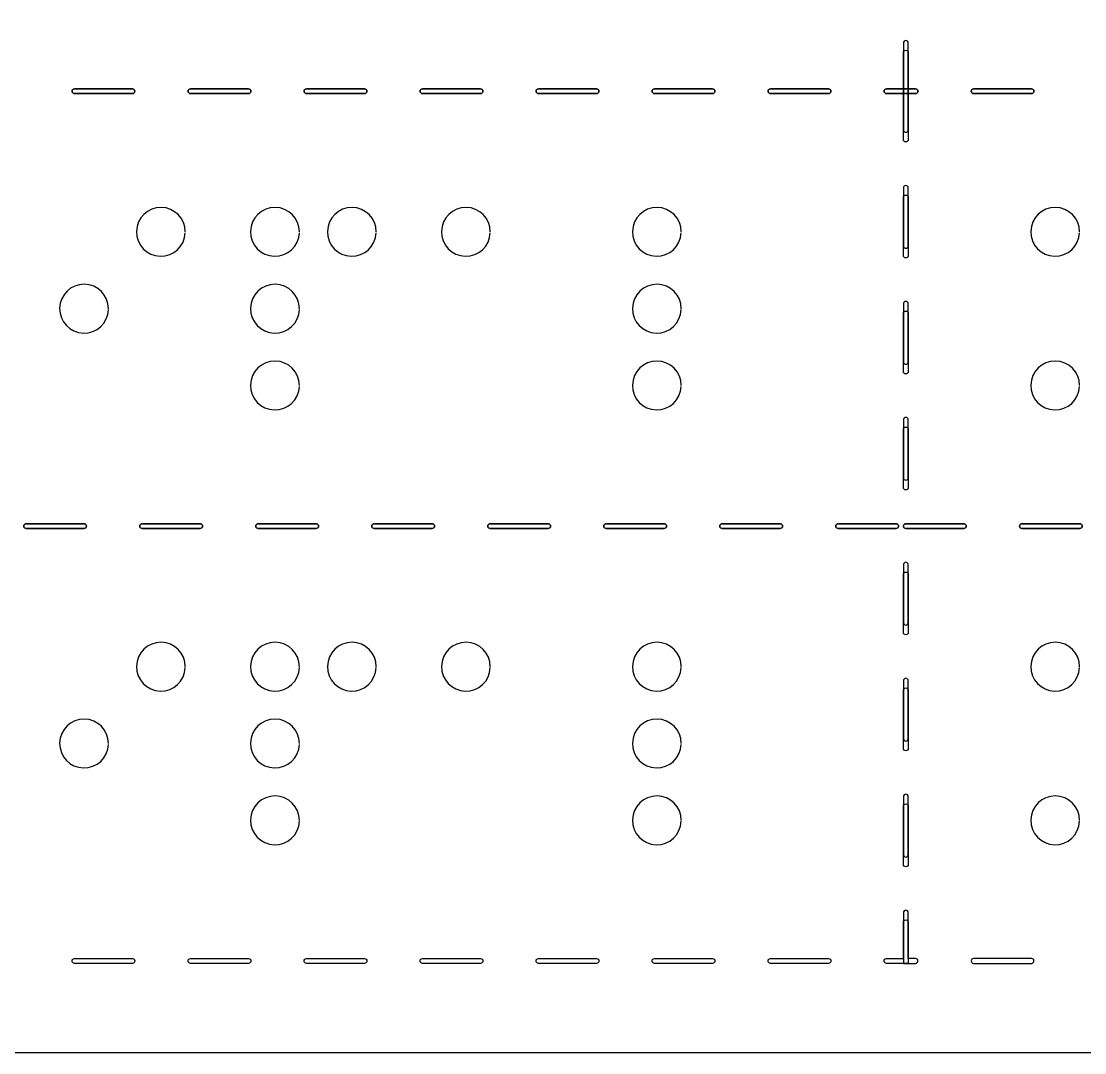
# Model space of a CAD drawing. Extents: x 0 to 168, y 0 to 80.
# Drawn here: x 83.5 to 127.5, y 0.1 to 42.8 of the extents above; entities that cross this region are included whole.
import ezdxf

# ---------------------------------------------------------------- set-up
doc = ezdxf.new("R2010")
doc.units = 0
doc.layers.add('Camada_1', color=7, linetype='CONTINUOUS')

msp = doc.modelspace()

# ---------------------------------------------------------------- linework, layer by layer
at = {"layer": 'Camada_1', "color": 7}
for points in [[(0.1, 79.900002), (167.9, 79.900002), (167.9, 0.1), (0.1, 0.1)], [(120.09961, 42)], [(120.09966, 37.80078)], [(120.09964, 35.99998)], [(120.09964, 32.99998)], [(120.09964, 31.20115)], [(120.09964, 28.20115)], [(120.09964, 26.40037)], [(120.09964, 23.40037)], [(120.09963, 20.40039)], [(120.09963, 17.40039)], [(120.09963, 15.59961)], [(120.09963, 12.59961)], [(120.09963, 10.80078)], [(120.09963, 7.80078)], [(120.09965, 5.99998)]]:
    msp.add_lwpolyline(points, close=True, dxfattribs=at)
for points in [[(120, 41.90039), (120, 39.80078), (120.5, 39.80078)], [(120.5, 40), (120.19922, 40), (120.19922, 41.90039)], [(119.30078, 39.99998), (120, 39.99998), (120, 41.49998)], [(120.1992, 41.49998), (120.1992, 39.80076), (119.30078, 39.80078)], [(85.699219, 39.99998), (88.099609, 39.99998)], [(88.099609, 39.80078), (85.699219, 39.80078)], [(88.099634, 39.99998), (85.699244, 39.99998)], [(85.699244, 39.80078), (88.099634, 39.80078)], [(90.5, 40), (92.900391, 40)], [(92.900391, 39.8008), (90.5, 39.80078)], [(92.900416, 39.99998), (90.500025, 39.99998)], [(90.500025, 39.80078), (92.900416, 39.80078)], [(95.300781, 39.99998), (97.699219, 39.99998)], [(97.699219, 39.80078), (95.300781, 39.80078)], [(97.699244, 39.99998), (95.300806, 39.99998)], [(95.300806, 39.80078), (97.699244, 39.80078)], [(100.099609, 40), (102.5, 40)], [(102.5, 39.8008), (100.099609, 39.80078)], [(102.500025, 39.99998), (100.099634, 39.99998)], [(100.099634, 39.80078), (102.500025, 39.80078)], [(104.90039, 39.99998), (107.30078, 39.99998)], [(107.30078, 39.80078), (104.90039, 39.80078)], [(107.30081, 39.99998), (104.90042, 39.99998)], [(104.90042, 39.80078), (107.30081, 39.80078)], [(109.69922, 39.99998), (112.09961, 39.99998)], [(112.09961, 39.80078), (109.69922, 39.80078)], [(112.09964, 39.99998), (109.69925, 39.99998)], [(109.69925, 39.80078), (112.09964, 39.80078)], [(114.5, 40), (116.90039, 40)], [(116.90039, 39.8008), (114.5, 39.80078)], [(116.90042, 39.99998), (114.50003, 39.99998)], [(114.50003, 39.80078), (116.90042, 39.80078)], [(120.19923, 38.30078), (120.19923, 40), (119.30081, 39.99998)], [(119.30081, 39.80078), (120.00003, 39.80078), (120.00003, 38.30078)], [(120.00004, 37.90036), (120.00004, 39.99997), (120.50004, 39.99997)], [(120.50004, 39.80077), (120.19926, 39.80077), (120.19926, 37.90038)], [(125.30078, 40), (122.90039, 40)], [(122.90039, 39.8008), (125.30078, 39.8008)], [(122.90042, 39.99996), (125.30081, 39.99996)], [(125.30081, 39.80076), (122.90042, 39.80076)], [(120.00004, 35.90038), (120.00004, 33.49999)], [(120.19924, 33.49999), (120.19924, 35.90038)], [(120.00004, 33.10154), (120.00004, 35.49998)], [(120.19924, 35.49998), (120.19924, 33.10154)], [(120.00004, 31.10155), (120.00004, 28.70116)], [(120.19924, 28.70116), (120.19924, 31.10155)], [(120.00004, 28.30075), (120.00004, 30.70114)], [(120.19924, 30.70114), (120.19924, 28.30075)], [(120.00004, 26.30077), (120.00004, 23.90038)], [(120.19924, 23.90038), (120.19924, 26.30077)], [(120.00004, 23.49997), (120.00004, 25.90036)], [(120.19924, 25.90036), (120.19924, 23.49997)], [(83.699231, 21.99998), (86.099621, 21.99998)], [(86.099621, 21.80078), (83.699231, 21.80078)], [(86.099634, 21.99998), (83.699244, 21.99998)], [(83.699244, 21.80078), (86.099634, 21.80078)], [(88.500012, 21.99998), (90.900403, 21.99998)], [(90.900403, 21.80078), (88.500012, 21.80078)], [(90.900416, 21.99998), (88.500025, 21.99998)], [(88.500025, 21.80078), (90.900416, 21.80078)], [(93.300793, 21.99998), (95.699231, 21.99998)], [(95.699231, 21.80078), (93.300793, 21.80078)], [(95.699244, 21.99998), (93.300806, 21.99998)], [(93.300806, 21.80078), (95.699244, 21.80078)], [(98.099621, 21.99998), (100.500012, 21.99998)], [(100.500012, 21.80078), (98.099621, 21.80078)], [(100.500025, 21.99998), (98.099634, 21.99998)], [(98.099634, 21.80078), (100.500025, 21.80078)], [(102.900403, 21.99998), (105.3008, 21.99998)], [(105.3008, 21.80078), (102.900403, 21.80078)], [(105.30081, 21.99998), (102.900416, 21.99998)], [(102.900416, 21.80078), (105.30081, 21.80078)], [(107.69924, 21.99998), (110.09963, 21.99998)], [(110.09963, 21.80078), (107.69924, 21.80078)], [(110.09964, 21.99998), (107.69925, 21.99998)], [(107.69925, 21.80078), (110.09964, 21.80078)], [(112.50002, 21.99998), (114.90041, 21.99998)], [(114.90041, 21.80078), (112.50002, 21.80078)], [(114.90042, 21.99998), (112.50003, 21.99998)], [(112.50003, 21.80078), (114.90042, 21.80078)], [(117.3008, 21.99998), (119.69924, 21.99998)], [(119.69924, 21.80078), (117.3008, 21.80078)], [(119.69925, 21.99998), (117.30081, 21.99998)], [(117.30081, 21.80078), (119.69925, 21.80078)], [(122.50002, 22), (120.09963, 22)], [(120.09963, 21.8008), (122.50002, 21.8008)], [(120.09964, 21.99996), (122.50003, 21.99996)], [(122.50003, 21.80076), (120.09964, 21.80076)], [(127.3008, 22), (124.90041, 22)], [(124.90041, 21.8008), (127.3008, 21.8008)], [(124.90042, 21.99996), (127.30081, 21.99996)], [(127.30081, 21.80076), (124.90042, 21.80076)], [(120.00003, 20.30079), (120.00003, 17.9004)], [(120.19923, 17.9004), (120.19923, 20.30079)], [(120.00003, 17.49999), (120.00003, 19.90038)], [(120.19923, 19.90038), (120.19923, 17.49999)], [(120.00003, 15.50001), (120.00003, 13.09962)], [(120.19923, 13.09962), (120.19923, 15.50001)], [(120.00003, 12.69921), (120.00003, 15.0996)], [(120.19923, 15.0996), (120.19923, 12.69921)], [(120.00003, 10.69922), (120.00003, 8.30078)], [(120.19923, 8.30078), (120.19923, 10.69922)], [(120.00003, 7.90038), (120.00003, 10.30077)], [(120.19923, 10.30077), (120.19923, 7.90038)], [(120.00003, 5.9004), (120.00003, 3.80079), (120.50003, 3.80079)], [(120.50003, 3.99999), (120.19925, 3.99999), (120.19925, 5.90038)], [(119.3008, 3.99998), (120.00002, 3.99998), (120.00002, 5.49998)], [(120.19922, 5.49998), (120.19922, 3.80076), (119.3008, 3.80078)], [(85.699231, 3.99998), (88.099621, 3.99998)], [(90.500012, 3.99998), (92.900403, 3.99998)], [(95.300793, 3.99998), (97.699231, 3.99998)], [(100.099621, 3.99998), (102.500012, 3.99998)], [(104.90041, 3.99998), (107.3008, 3.99998)], [(109.69924, 3.99998), (112.09963, 3.99998)], [(114.50002, 3.99998), (116.90041, 3.99998)], [(125.3008, 4), (122.90041, 4)], [(88.099621, 3.80078), (85.699231, 3.80078)], [(92.900403, 3.80078), (90.500012, 3.80078)], [(97.699231, 3.80078), (95.300793, 3.80078)], [(102.500012, 3.80078), (100.099621, 3.80078)], [(107.3008, 3.80078), (104.90041, 3.80078)], [(112.09963, 3.80078), (109.69924, 3.80078)], [(116.90041, 3.80078), (114.50002, 3.80078)], [(122.90041, 3.8008), (125.3008, 3.8008)]]:
    msp.add_lwpolyline(points, dxfattribs=at)
for points in [[(120.09961, 42), (120.044686, 41.999786), (120.000214, 41.955314), (120, 41.90039)], [(120.19922, 41.90039), (120.199006, 41.955314), (120.154534, 41.999786), (120.09961, 42)], [(120, 41.49998), (120.000219, 41.554896), (120.044684, 41.599361), (120.0996, 41.59958)], [(120.0996, 41.59958), (120.154516, 41.599361), (120.198981, 41.554896), (120.1992, 41.49998)], [(85.599609, 39.90038), (85.599828, 39.9553), (85.644299, 39.999766), (85.699219, 39.99998)], [(85.699219, 39.80078), (85.644299, 39.800994), (85.599828, 39.84546), (85.599609, 39.90038)], [(85.699244, 39.99998), (85.644324, 39.999766), (85.599853, 39.9553), (85.599634, 39.90038)], [(85.599634, 39.90038), (85.599853, 39.84546), (85.644324, 39.800994), (85.699244, 39.80078)], [(88.099609, 39.99998), (88.154529, 39.999766), (88.199, 39.9553), (88.199219, 39.90038)], [(88.199219, 39.90038), (88.199, 39.84546), (88.154529, 39.800994), (88.099609, 39.80078)], [(88.199244, 39.90038), (88.199025, 39.9553), (88.154554, 39.999766), (88.099634, 39.99998)], [(88.099634, 39.80078), (88.154554, 39.800994), (88.199025, 39.84546), (88.199244, 39.90038)], [(90.40039, 39.90038), (90.400598, 39.955308), (90.445072, 39.999786), (90.5, 40)], [(90.5, 39.80078), (90.44508, 39.800994), (90.400609, 39.84546), (90.40039, 39.90038)], [(90.500025, 39.99998), (90.445105, 39.999766), (90.400634, 39.9553), (90.400415, 39.90038)], [(90.400415, 39.90038), (90.400634, 39.84546), (90.445105, 39.800994), (90.500025, 39.80078)], [(92.900391, 40), (92.955311, 39.999786), (92.999782, 39.95532), (93.000001, 39.9004)], [(93.000001, 39.9004), (92.999782, 39.84548), (92.955311, 39.801014), (92.900391, 39.8008)], [(93.000026, 39.90038), (92.999807, 39.9553), (92.955336, 39.999766), (92.900416, 39.99998)], [(92.900416, 39.80078), (92.955336, 39.800994), (92.999807, 39.84546), (93.000026, 39.90038)], [(95.199219, 39.90038), (95.199323, 39.927105), (95.21012, 39.952677), (95.229201, 39.971389)], [(95.229201, 39.829371), (95.21012, 39.848083), (95.199323, 39.873655), (95.199219, 39.90038)], [(95.229226, 39.971389), (95.210145, 39.952677), (95.199348, 39.927105), (95.199244, 39.90038)], [(95.199244, 39.90038), (95.199348, 39.873655), (95.210145, 39.848083), (95.229226, 39.829371)], [(95.229201, 39.971389), (95.248282, 39.990102), (95.274059, 40.000398), (95.300781, 39.99998)], [(95.300781, 39.80078), (95.274059, 39.800362), (95.248282, 39.810658), (95.229201, 39.829371)], [(95.300806, 39.99998), (95.274084, 40.000398), (95.248307, 39.990102), (95.229226, 39.971389)], [(95.229226, 39.829371), (95.248307, 39.810658), (95.274084, 39.800362), (95.300806, 39.80078)], [(97.699219, 39.99998), (97.725941, 40.000398), (97.751718, 39.990102), (97.770799, 39.971389)], [(97.770799, 39.829371), (97.751718, 39.810658), (97.725941, 39.800362), (97.699219, 39.80078)], [(97.770824, 39.971389), (97.751743, 39.990102), (97.725966, 40.000398), (97.699244, 39.99998)], [(97.699244, 39.80078), (97.725966, 39.800362), (97.751743, 39.810658), (97.770824, 39.829371)], [(97.770799, 39.971389), (97.78988, 39.952677), (97.800677, 39.927105), (97.800781, 39.90038)], [(97.800781, 39.90038), (97.800677, 39.873655), (97.78988, 39.848083), (97.770799, 39.829371)], [(97.800806, 39.90038), (97.800702, 39.927105), (97.789905, 39.952677), (97.770824, 39.971389)], [(97.770824, 39.829371), (97.789905, 39.848083), (97.800702, 39.873655), (97.800806, 39.90038)], [(100, 39.90039), (100.000214, 39.955314), (100.044685, 39.999786), (100.099609, 40)], [(100.099609, 39.80078), (100.044685, 39.800994), (100.000214, 39.845466), (100, 39.90039)], [(100.099634, 39.99998), (100.044714, 39.999766), (100.000243, 39.9553), (100.000024, 39.90038)], [(100.000024, 39.90038), (100.000243, 39.84546), (100.044714, 39.800994), (100.099634, 39.80078)], [(102.5, 40), (102.55492, 39.999786), (102.599391, 39.95532), (102.59961, 39.9004)], [(102.59961, 39.9004), (102.599391, 39.84548), (102.55492, 39.801014), (102.5, 39.8008)], [(102.599635, 39.90038), (102.599416, 39.9553), (102.554945, 39.999766), (102.500025, 39.99998)], [(102.500025, 39.80078), (102.554945, 39.800994), (102.599416, 39.84546), (102.599635, 39.90038)], [(104.80079, 39.90038), (104.801009, 39.955296), (104.845474, 39.999761), (104.90039, 39.99998)], [(104.90039, 39.80078), (104.845474, 39.800999), (104.801009, 39.845464), (104.80079, 39.90038)], [(104.90042, 39.99998), (104.845504, 39.999761), (104.801039, 39.955296), (104.80082, 39.90038)], [(104.80082, 39.90038), (104.801039, 39.845464), (104.845504, 39.800999), (104.90042, 39.80078)], [(107.30078, 39.99998), (107.355696, 39.999761), (107.400161, 39.955296), (107.40038, 39.90038)], [(107.40038, 39.90038), (107.400161, 39.845464), (107.355696, 39.800999), (107.30078, 39.80078)], [(107.40041, 39.90038), (107.400191, 39.955296), (107.355726, 39.999761), (107.30081, 39.99998)], [(107.30081, 39.80078), (107.355726, 39.800999), (107.400191, 39.845464), (107.40041, 39.90038)], [(109.59962, 39.90038), (109.599839, 39.955296), (109.644304, 39.999761), (109.69922, 39.99998)], [(109.69922, 39.80078), (109.644304, 39.800999), (109.599839, 39.845464), (109.59962, 39.90038)], [(109.69925, 39.99998), (109.644334, 39.999761), (109.599869, 39.955296), (109.59965, 39.90038)], [(109.59965, 39.90038), (109.599869, 39.845464), (109.644334, 39.800999), (109.69925, 39.80078)], [(112.09961, 39.99998), (112.154526, 39.999761), (112.198991, 39.955296), (112.19921, 39.90038)], [(112.19921, 39.90038), (112.198991, 39.845464), (112.154526, 39.800999), (112.09961, 39.80078)], [(112.19924, 39.90038), (112.199021, 39.955296), (112.154556, 39.999761), (112.09964, 39.99998)], [(112.09964, 39.80078), (112.154556, 39.800999), (112.199021, 39.845464), (112.19924, 39.90038)], [(114.4004, 39.90038), (114.400608, 39.955304), (114.445076, 39.999781), (114.5, 40)], [(114.5, 39.80078), (114.445084, 39.800999), (114.400619, 39.845464), (114.4004, 39.90038)], [(114.50003, 39.99998), (114.445114, 39.999761), (114.400649, 39.955296), (114.40043, 39.90038)], [(114.40043, 39.90038), (114.400649, 39.845464), (114.445114, 39.800999), (114.50003, 39.80078)], [(116.90039, 40), (116.955306, 39.999781), (116.999771, 39.955316), (116.99999, 39.9004)], [(116.99999, 39.9004), (116.999771, 39.845484), (116.955306, 39.801019), (116.90039, 39.8008)], [(117.00002, 39.90038), (116.999801, 39.955296), (116.955336, 39.999761), (116.90042, 39.99998)], [(116.90042, 39.80078), (116.955336, 39.800999), (116.999801, 39.845464), (117.00002, 39.90038)], [(119.19922, 39.90038), (119.199324, 39.927105), (119.21012, 39.952676), (119.229201, 39.971388)], [(119.229201, 39.829372), (119.21012, 39.848084), (119.199324, 39.873655), (119.19922, 39.90038)], [(119.229231, 39.971388), (119.21015, 39.952676), (119.199354, 39.927105), (119.19925, 39.90038)], [(119.19925, 39.90038), (119.199354, 39.873655), (119.21015, 39.848084), (119.229231, 39.829372)], [(119.229201, 39.971388), (119.248281, 39.990101), (119.274058, 40.000397), (119.30078, 39.99998)], [(119.30078, 39.80078), (119.274058, 39.800363), (119.248281, 39.810659), (119.229201, 39.829372)], [(119.30081, 39.99998), (119.274088, 40.000397), (119.248311, 39.990101), (119.229231, 39.971388)], [(119.229231, 39.829372), (119.248311, 39.810659), (119.274088, 39.800363), (119.30081, 39.80078)], [(120.5996, 39.90038), (120.599392, 39.955304), (120.554924, 39.999781), (120.5, 40)], [(120.5, 39.80078), (120.554916, 39.800999), (120.599381, 39.845464), (120.5996, 39.90038)], [(120.50004, 39.99997), (120.554956, 39.999751), (120.599421, 39.955286), (120.59964, 39.90037)], [(120.59964, 39.90037), (120.599421, 39.845454), (120.554956, 39.800989), (120.50004, 39.80077)], [(122.90039, 40), (122.845474, 39.999781), (122.801009, 39.955316), (122.80079, 39.9004)], [(122.80079, 39.9004), (122.801009, 39.845484), (122.845474, 39.801019), (122.90039, 39.8008)], [(122.80082, 39.90036), (122.801039, 39.955276), (122.845504, 39.999741), (122.90042, 39.99996)], [(122.90042, 39.80076), (122.845504, 39.800979), (122.801039, 39.845444), (122.80082, 39.90036)], [(125.40038, 39.9004), (125.400161, 39.955316), (125.355696, 39.999781), (125.30078, 40)], [(125.30078, 39.8008), (125.355696, 39.801019), (125.400161, 39.845484), (125.40038, 39.9004)], [(125.30081, 39.99996), (125.355726, 39.999741), (125.400191, 39.955276), (125.40041, 39.90036)], [(125.40041, 39.90036), (125.400191, 39.845444), (125.355726, 39.800979), (125.30081, 39.80076)], [(120.00003, 38.30078), (120.000249, 38.245864), (120.044714, 38.201399), (120.09963, 38.20118)], [(120.09963, 38.20118), (120.154546, 38.201399), (120.199011, 38.245864), (120.19923, 38.30078)], [(120.09964, 37.80076), (120.044724, 37.800979), (120.000259, 37.845444), (120.00004, 37.90036)], [(120.19926, 37.90038), (120.199041, 37.845464), (120.154576, 37.800999), (120.09966, 37.80078)], [(120.09964, 35.99998), (120.044724, 35.999761), (120.000259, 35.955296), (120.00004, 35.90038)], [(120.19924, 35.90038), (120.199021, 35.955296), (120.154556, 35.999761), (120.09964, 35.99998)], [(120.00004, 35.49998), (119.999623, 35.526702), (120.009919, 35.552479), (120.028632, 35.571559)], [(120.028632, 35.571559), (120.047344, 35.59064), (120.072915, 35.601436), (120.09964, 35.60154)], [(120.09964, 35.60154), (120.126365, 35.601436), (120.151936, 35.59064), (120.170648, 35.571559)], [(120.170648, 35.571559), (120.189361, 35.552479), (120.199657, 35.526702), (120.19924, 35.49998)], [(89.286591, 35.09176), (88.7327, 35.097021), (88.277986, 34.654299), (88.267484, 34.09953)], [(90.286733, 34.08035), (90.286736, 34.635219), (89.840484, 35.086499), (89.286591, 35.09176)], [(94.006608, 35.09176), (93.452717, 35.097021), (92.998003, 34.654299), (92.987501, 34.09953)], [(95.006749, 34.08035), (95.006752, 34.635219), (94.5605, 35.086499), (94.006608, 35.09176)], [(97.186593, 35.09176), (96.632702, 35.097021), (96.177988, 34.654299), (96.167486, 34.09953)], [(98.186734, 34.08035), (98.186737, 34.635219), (97.740485, 35.086499), (97.186593, 35.09176)], [(101.906609, 35.09176), (101.352718, 35.097021), (100.898004, 34.654299), (100.887502, 34.09953)], [(102.906751, 34.08035), (102.906754, 34.635219), (102.460502, 35.086499), (101.906609, 35.09176)], [(109.806595, 35.09176), (109.252703, 35.097023), (108.797987, 34.6543), (108.787485, 34.09953)], [(110.806735, 34.08035), (110.806738, 34.635219), (110.360487, 35.086498), (109.806595, 35.09176)], [(126.286635, 35.09183), (125.732747, 35.097087), (125.278037, 34.654366), (125.267535, 34.0996)], [(127.286775, 34.08042), (127.286778, 34.635289), (126.840527, 35.086568), (126.286635, 35.09183)], [(88.267484, 34.09953), (88.256982, 33.544762), (88.69461, 33.085091), (89.248301, 33.06931)], [(89.248301, 33.06931), (89.801992, 33.053529), (90.265004, 33.487532), (90.286007, 34.042)], [(92.987501, 34.09953), (92.976999, 33.544763), (93.414627, 33.085091), (93.968317, 33.06931)], [(93.968317, 33.06931), (94.522008, 33.053529), (94.98502, 33.487532), (95.006023, 34.042)], [(96.167486, 34.09953), (96.156984, 33.544763), (96.594612, 33.085091), (97.148302, 33.06931)], [(97.148302, 33.06931), (97.701993, 33.053529), (98.165005, 33.487532), (98.186008, 34.042)], [(100.887502, 34.09953), (100.877, 33.544762), (101.314628, 33.085091), (101.868319, 33.06931)], [(101.868319, 33.06931), (102.42201, 33.053529), (102.885022, 33.487532), (102.906025, 34.042)], [(108.787485, 34.09953), (108.776983, 33.544761), (109.214613, 33.085089), (109.768305, 33.06931)], [(109.768305, 33.06931), (110.321998, 33.053527), (110.785012, 33.48753), (110.806015, 34.042)], [(125.267535, 34.0996), (125.257033, 33.544835), (125.694657, 33.085164), (126.248345, 33.06938)], [(126.248345, 33.06938), (126.802038, 33.053597), (127.265052, 33.4876), (127.286055, 34.04207)], [(120.00004, 33.49999), (120.000259, 33.445074), (120.044724, 33.400609), (120.09964, 33.40039)], [(120.09964, 33.40039), (120.154556, 33.400609), (120.199021, 33.445074), (120.19924, 33.49999)], [(120.028632, 33.029961), (120.009919, 33.049041), (119.999623, 33.074818), (120.00004, 33.10154)], [(120.09964, 32.99998), (120.072915, 33.000084), (120.047344, 33.01088), (120.028632, 33.029961)], [(120.170648, 33.029961), (120.151936, 33.01088), (120.126365, 33.000084), (120.09964, 32.99998)], [(120.19924, 33.10154), (120.199657, 33.074818), (120.189361, 33.049041), (120.170648, 33.029961)], [(86.106599, 31.91176), (85.552708, 31.917021), (85.097994, 31.474299), (85.087492, 30.91953)], [(87.10674, 30.90035), (87.106743, 31.455219), (86.660491, 31.906499), (86.106599, 31.91176)], [(94.006608, 31.91176), (93.452717, 31.917021), (92.998003, 31.474299), (92.987501, 30.91953)], [(95.006749, 30.90035), (95.006752, 31.455219), (94.5605, 31.906499), (94.006608, 31.91176)], [(109.806595, 31.91176), (109.252703, 31.917023), (108.797987, 31.4743), (108.787485, 30.91953)], [(110.806735, 30.90035), (110.806738, 31.455219), (110.360487, 31.906498), (109.806595, 31.91176)], [(85.087492, 30.91953), (85.07699, 30.364763), (85.514618, 29.905091), (86.068308, 29.88931)], [(86.068308, 29.88931), (86.621999, 29.873529), (87.085011, 30.307532), (87.106014, 30.862)], [(92.987501, 30.91953), (92.976999, 30.364763), (93.414627, 29.905091), (93.968317, 29.88931)], [(93.968317, 29.88931), (94.522008, 29.873529), (94.98502, 30.307532), (95.006023, 30.862)], [(108.787485, 30.91953), (108.776983, 30.364761), (109.214613, 29.905089), (109.768305, 29.88931)], [(109.768305, 29.88931), (110.321998, 29.873527), (110.785012, 30.30753), (110.806015, 30.862)], [(120.09964, 31.20115), (120.044724, 31.200931), (120.000259, 31.156466), (120.00004, 31.10155)], [(120.00004, 30.70114), (120.000259, 30.756056), (120.044724, 30.800521), (120.09964, 30.80074)], [(120.19924, 31.10155), (120.199021, 31.156466), (120.154556, 31.200931), (120.09964, 31.20115)], [(120.09964, 30.80074), (120.154556, 30.800521), (120.199021, 30.756056), (120.19924, 30.70114)], [(94.006608, 28.73175), (93.452717, 28.737011), (92.998003, 28.294289), (92.987501, 27.73952)], [(95.006749, 27.72034), (95.006752, 28.275209), (94.5605, 28.726489), (94.006608, 28.73175)], [(109.806595, 28.73175), (109.252703, 28.737013), (108.797987, 28.29429), (108.787485, 27.73952)], [(110.806735, 27.72034), (110.806738, 28.275209), (110.360487, 28.726488), (109.806595, 28.73175)], [(120.00004, 28.70116), (120.000259, 28.646244), (120.044724, 28.601779), (120.09964, 28.60156)], [(120.09964, 28.60156), (120.154556, 28.601779), (120.199021, 28.646244), (120.19924, 28.70116)], [(126.286635, 28.73183), (125.73275, 28.737087), (125.278042, 28.294372), (125.267535, 27.73961)], [(127.286775, 27.72043), (127.286772, 28.275295), (126.840523, 28.726568), (126.286635, 28.73183)], [(120.09964, 28.20115), (120.044724, 28.201369), (120.000259, 28.245834), (120.00004, 28.30075)], [(120.19924, 28.30075), (120.199021, 28.245834), (120.154556, 28.201369), (120.09964, 28.20115)], [(92.987501, 27.73952), (92.976999, 27.184753), (93.414627, 26.725081), (93.968317, 26.7093)], [(108.787485, 27.73952), (108.776983, 27.184751), (109.214613, 26.725079), (109.768305, 26.7093)], [(125.267535, 27.73961), (125.257033, 27.184845), (125.694657, 26.725174), (126.248345, 26.70939)], [(93.968317, 26.7093), (94.522008, 26.693519), (94.98502, 27.127522), (95.006023, 27.68199)], [(109.768305, 26.7093), (110.321998, 26.693517), (110.785012, 27.12752), (110.806015, 27.68199)], [(126.248345, 26.70939), (126.802038, 26.693607), (127.265052, 27.12761), (127.286055, 27.68208)], [(120.09964, 26.40037), (120.044724, 26.400151), (120.000259, 26.355686), (120.00004, 26.30077)], [(120.19924, 26.30077), (120.199021, 26.355686), (120.154556, 26.400151), (120.09964, 26.40037)], [(120.00004, 25.90036), (120.000259, 25.955276), (120.044724, 25.999741), (120.09964, 25.99996)], [(120.09964, 25.99996), (120.154556, 25.999741), (120.199021, 25.955276), (120.19924, 25.90036)], [(120.00004, 23.90038), (120.000259, 23.845464), (120.044724, 23.800999), (120.09964, 23.80078)], [(120.09964, 23.80078), (120.154556, 23.800999), (120.199021, 23.845464), (120.19924, 23.90038)], [(120.09964, 23.40037), (120.044724, 23.400589), (120.000259, 23.445054), (120.00004, 23.49997)], [(120.19924, 23.49997), (120.199021, 23.445054), (120.154556, 23.400589), (120.09964, 23.40037)], [(93.229213, 21.971389), (93.248294, 21.990102), (93.274071, 22.000398), (93.300793, 21.99998)], [(93.300806, 21.99998), (93.274084, 22.000398), (93.248307, 21.990102), (93.229226, 21.971389)], [(95.699231, 21.99998), (95.725953, 22.000398), (95.75173, 21.990102), (95.770811, 21.971389)], [(95.770824, 21.971389), (95.751743, 21.990102), (95.725966, 22.000398), (95.699244, 21.99998)], [(117.229221, 21.971388), (117.248301, 21.990101), (117.274078, 22.000397), (117.3008, 21.99998)], [(117.30081, 21.99998), (117.274088, 22.000397), (117.248311, 21.990101), (117.229231, 21.971388)], [(119.69924, 21.99998), (119.725962, 22.000397), (119.751739, 21.990101), (119.770819, 21.971388)], [(119.770829, 21.971388), (119.751749, 21.990101), (119.725972, 22.000397), (119.69925, 21.99998)], [(83.599621, 21.90038), (83.59984, 21.9553), (83.644311, 21.999766), (83.699231, 21.99998)], [(83.699231, 21.80078), (83.644311, 21.800994), (83.59984, 21.84546), (83.599621, 21.90038)], [(83.699244, 21.99998), (83.644324, 21.999766), (83.599853, 21.9553), (83.599634, 21.90038)], [(83.599634, 21.90038), (83.599853, 21.84546), (83.644324, 21.800994), (83.699244, 21.80078)], [(86.099621, 21.99998), (86.154541, 21.999766), (86.199012, 21.9553), (86.199231, 21.90038)], [(86.199231, 21.90038), (86.199012, 21.84546), (86.154541, 21.800994), (86.099621, 21.80078)], [(86.199244, 21.90038), (86.199025, 21.9553), (86.154554, 21.999766), (86.099634, 21.99998)], [(86.099634, 21.80078), (86.154554, 21.800994), (86.199025, 21.84546), (86.199244, 21.90038)], [(88.400402, 21.90038), (88.400621, 21.9553), (88.445092, 21.999766), (88.500012, 21.99998)], [(88.500012, 21.80078), (88.445092, 21.800994), (88.400621, 21.84546), (88.400402, 21.90038)], [(88.500025, 21.99998), (88.445105, 21.999766), (88.400634, 21.9553), (88.400415, 21.90038)], [(88.400415, 21.90038), (88.400634, 21.84546), (88.445105, 21.800994), (88.500025, 21.80078)], [(90.900403, 21.99998), (90.955323, 21.999766), (90.999794, 21.9553), (91.000013, 21.90038)], [(91.000013, 21.90038), (90.999794, 21.84546), (90.955323, 21.800994), (90.900403, 21.80078)], [(91.000026, 21.90038), (90.999807, 21.9553), (90.955336, 21.999766), (90.900416, 21.99998)], [(90.900416, 21.80078), (90.955336, 21.800994), (90.999807, 21.84546), (91.000026, 21.90038)], [(93.199231, 21.90038), (93.199335, 21.927105), (93.210132, 21.952677), (93.229213, 21.971389)], [(93.229213, 21.829371), (93.210132, 21.848083), (93.199335, 21.873655), (93.199231, 21.90038)], [(93.229226, 21.971389), (93.210145, 21.952677), (93.199348, 21.927105), (93.199244, 21.90038)], [(93.199244, 21.90038), (93.199348, 21.873655), (93.210145, 21.848083), (93.229226, 21.829371)], [(93.300793, 21.80078), (93.274071, 21.800362), (93.248294, 21.810658), (93.229213, 21.829371)], [(93.229226, 21.829371), (93.248307, 21.810658), (93.274084, 21.800362), (93.300806, 21.80078)], [(95.770811, 21.829371), (95.75173, 21.810658), (95.725953, 21.800362), (95.699231, 21.80078)], [(95.699244, 21.80078), (95.725966, 21.800362), (95.751743, 21.810658), (95.770824, 21.829371)], [(95.770811, 21.971389), (95.789892, 21.952677), (95.800689, 21.927105), (95.800793, 21.90038)], [(95.800793, 21.90038), (95.800689, 21.873655), (95.789892, 21.848083), (95.770811, 21.829371)], [(95.800806, 21.90038), (95.800702, 21.927105), (95.789905, 21.952677), (95.770824, 21.971389)], [(95.770824, 21.829371), (95.789905, 21.848083), (95.800702, 21.873655), (95.800806, 21.90038)], [(98.000011, 21.90038), (98.00023, 21.9553), (98.044701, 21.999766), (98.099621, 21.99998)], [(98.099621, 21.80078), (98.044701, 21.800994), (98.00023, 21.84546), (98.000011, 21.90038)], [(98.099634, 21.99998), (98.044714, 21.999766), (98.000243, 21.9553), (98.000024, 21.90038)], [(98.000024, 21.90038), (98.000243, 21.84546), (98.044714, 21.800994), (98.099634, 21.80078)], [(100.500012, 21.99998), (100.554932, 21.999766), (100.599403, 21.9553), (100.599622, 21.90038)], [(100.599622, 21.90038), (100.599403, 21.84546), (100.554932, 21.800994), (100.500012, 21.80078)], [(100.599635, 21.90038), (100.599416, 21.9553), (100.554945, 21.999766), (100.500025, 21.99998)], [(100.500025, 21.80078), (100.554945, 21.800994), (100.599416, 21.84546), (100.599635, 21.90038)], [(102.800793, 21.90038), (102.801012, 21.9553), (102.845483, 21.999766), (102.900403, 21.99998)], [(102.900403, 21.80078), (102.845483, 21.800994), (102.801012, 21.84546), (102.800793, 21.90038)], [(102.900416, 21.99998), (102.845496, 21.999766), (102.801025, 21.9553), (102.800806, 21.90038)], [(102.800806, 21.90038), (102.801025, 21.84546), (102.845496, 21.800994), (102.900416, 21.80078)], [(105.3008, 21.99998), (105.355716, 21.999761), (105.400181, 21.955296), (105.4004, 21.90038)], [(105.4004, 21.90038), (105.400181, 21.845464), (105.355716, 21.800999), (105.3008, 21.80078)], [(105.40041, 21.90038), (105.400191, 21.955296), (105.355726, 21.999761), (105.30081, 21.99998)], [(105.30081, 21.80078), (105.355726, 21.800999), (105.400191, 21.845464), (105.40041, 21.90038)], [(107.59964, 21.90038), (107.599859, 21.955296), (107.644324, 21.999761), (107.69924, 21.99998)], [(107.69924, 21.80078), (107.644324, 21.800999), (107.599859, 21.845464), (107.59964, 21.90038)], [(107.69925, 21.99998), (107.644334, 21.999761), (107.599869, 21.955296), (107.59965, 21.90038)], [(107.59965, 21.90038), (107.599869, 21.845464), (107.644334, 21.800999), (107.69925, 21.80078)], [(110.09963, 21.99998), (110.154546, 21.999761), (110.199011, 21.955296), (110.19923, 21.90038)], [(110.19923, 21.90038), (110.199011, 21.845464), (110.154546, 21.800999), (110.09963, 21.80078)], [(110.19924, 21.90038), (110.199021, 21.955296), (110.154556, 21.999761), (110.09964, 21.99998)], [(110.09964, 21.80078), (110.154556, 21.800999), (110.199021, 21.845464), (110.19924, 21.90038)], [(112.40042, 21.90038), (112.400639, 21.955296), (112.445104, 21.999761), (112.50002, 21.99998)], [(112.50002, 21.80078), (112.445104, 21.800999), (112.400639, 21.845464), (112.40042, 21.90038)], [(112.50003, 21.99998), (112.445114, 21.999761), (112.400649, 21.955296), (112.40043, 21.90038)], [(112.40043, 21.90038), (112.400649, 21.845464), (112.445114, 21.800999), (112.50003, 21.80078)], [(114.90041, 21.99998), (114.955326, 21.999761), (114.999791, 21.955296), (115.00001, 21.90038)], [(115.00001, 21.90038), (114.999791, 21.845464), (114.955326, 21.800999), (114.90041, 21.80078)], [(115.00002, 21.90038), (114.999801, 21.955296), (114.955336, 21.999761), (114.90042, 21.99998)], [(114.90042, 21.80078), (114.955336, 21.800999), (114.999801, 21.845464), (115.00002, 21.90038)], [(117.19924, 21.90038), (117.199344, 21.927105), (117.21014, 21.952676), (117.229221, 21.971388)], [(117.229221, 21.829372), (117.21014, 21.848084), (117.199344, 21.873655), (117.19924, 21.90038)], [(117.229231, 21.971388), (117.21015, 21.952676), (117.199354, 21.927105), (117.19925, 21.90038)], [(117.19925, 21.90038), (117.199354, 21.873655), (117.21015, 21.848084), (117.229231, 21.829372)], [(117.3008, 21.80078), (117.274078, 21.800363), (117.248301, 21.810659), (117.229221, 21.829372)], [(117.229231, 21.829372), (117.248311, 21.810659), (117.274088, 21.800363), (117.30081, 21.80078)], [(119.770819, 21.829372), (119.751739, 21.810659), (119.725962, 21.800363), (119.69924, 21.80078)], [(119.69925, 21.80078), (119.725972, 21.800363), (119.751749, 21.810659), (119.770829, 21.829372)], [(119.770819, 21.971388), (119.7899, 21.952676), (119.800696, 21.927105), (119.8008, 21.90038)], [(119.8008, 21.90038), (119.800696, 21.873655), (119.7899, 21.848084), (119.770819, 21.829372)], [(119.80081, 21.90038), (119.800706, 21.927105), (119.78991, 21.952676), (119.770829, 21.971388)], [(119.770829, 21.829372), (119.78991, 21.848084), (119.800706, 21.873655), (119.80081, 21.90038)], [(120.09963, 22), (120.044714, 21.999781), (120.000249, 21.955316), (120.00003, 21.9004)], [(120.00003, 21.9004), (120.000249, 21.845484), (120.044714, 21.801019), (120.09963, 21.8008)], [(120.00004, 21.90036), (120.000259, 21.955276), (120.044724, 21.999741), (120.09964, 21.99996)], [(120.09964, 21.80076), (120.044724, 21.800979), (120.000259, 21.845444), (120.00004, 21.90036)], [(122.59962, 21.9004), (122.599401, 21.955316), (122.554936, 21.999781), (122.50002, 22)], [(122.50002, 21.8008), (122.554936, 21.801019), (122.599401, 21.845484), (122.59962, 21.9004)], [(122.50003, 21.99996), (122.554946, 21.999741), (122.599411, 21.955276), (122.59963, 21.90036)], [(122.59963, 21.90036), (122.599411, 21.845444), (122.554946, 21.800979), (122.50003, 21.80076)], [(124.90041, 22), (124.845494, 21.999781), (124.801029, 21.955316), (124.80081, 21.9004)], [(124.80081, 21.9004), (124.801029, 21.845484), (124.845494, 21.801019), (124.90041, 21.8008)], [(124.80082, 21.90036), (124.801039, 21.955276), (124.845504, 21.999741), (124.90042, 21.99996)], [(124.90042, 21.80076), (124.845504, 21.800979), (124.801039, 21.845444), (124.80082, 21.90036)], [(127.4004, 21.9004), (127.400181, 21.955316), (127.355716, 21.999781), (127.3008, 22)], [(127.3008, 21.8008), (127.355716, 21.801019), (127.400181, 21.845484), (127.4004, 21.9004)], [(127.30081, 21.99996), (127.355726, 21.999741), (127.400191, 21.955276), (127.40041, 21.90036)], [(127.40041, 21.90036), (127.400191, 21.845444), (127.355726, 21.800979), (127.30081, 21.80076)], [(120.09963, 20.40039), (120.044714, 20.400171), (120.000249, 20.355706), (120.00003, 20.30079)], [(120.19923, 20.30079), (120.199011, 20.355706), (120.154546, 20.400171), (120.09963, 20.40039)], [(120.00003, 19.90038), (120.000249, 19.955296), (120.044714, 19.999761), (120.09963, 19.99998)], [(120.09963, 19.99998), (120.154546, 19.999761), (120.199011, 19.955296), (120.19923, 19.90038)], [(120.00003, 17.9004), (120.000249, 17.845484), (120.044714, 17.801019), (120.09963, 17.8008)], [(120.09963, 17.8008), (120.154546, 17.801019), (120.199011, 17.845484), (120.19923, 17.9004)], [(120.09963, 17.40039), (120.044714, 17.400609), (120.000249, 17.445074), (120.00003, 17.49999)], [(120.19923, 17.49999), (120.199011, 17.445074), (120.154546, 17.400609), (120.09963, 17.40039)], [(89.286578, 17.09176), (88.732687, 17.097021), (88.277973, 16.654299), (88.267471, 16.09953)], [(90.28672, 16.08035), (90.286723, 16.635219), (89.84047, 17.086499), (89.286578, 17.09176)], [(94.006595, 17.09176), (93.452704, 17.097021), (92.99799, 16.654299), (92.987488, 16.09953)], [(95.006736, 16.08035), (95.006739, 16.635219), (94.560487, 17.086499), (94.006595, 17.09176)], [(97.18658, 17.09176), (96.632689, 17.097021), (96.177975, 16.654299), (96.167473, 16.09953)], [(98.186721, 16.08035), (98.186724, 16.635219), (97.740472, 17.086499), (97.18658, 17.09176)], [(101.906596, 17.09176), (101.352705, 17.097021), (100.897991, 16.654299), (100.887489, 16.09953)], [(102.906738, 16.08035), (102.906741, 16.635219), (102.460488, 17.086499), (101.906596, 17.09176)], [(109.806582, 17.09176), (109.252689, 17.097023), (108.797974, 16.6543), (108.787472, 16.09953)], [(110.806722, 16.08035), (110.806725, 16.635219), (110.360474, 17.086498), (109.806582, 17.09176)], [(126.286622, 17.09183), (125.732733, 17.097087), (125.278024, 16.654366), (125.267522, 16.0996)], [(127.286762, 16.08042), (127.286765, 16.635289), (126.840514, 17.086568), (126.286622, 17.09183)], [(88.267471, 16.09953), (88.256968, 15.544762), (88.694597, 15.085091), (89.248288, 15.06931)], [(89.248288, 15.06931), (89.801979, 15.053529), (90.264991, 15.487532), (90.285994, 16.042)], [(92.987488, 16.09953), (92.976985, 15.544763), (93.414614, 15.085091), (93.968304, 15.06931)], [(93.968304, 15.06931), (94.521995, 15.053529), (94.985007, 15.487532), (95.00601, 16.042)], [(96.167473, 16.09953), (96.15697, 15.544763), (96.594599, 15.085091), (97.148289, 15.06931)], [(97.148289, 15.06931), (97.70198, 15.053529), (98.164992, 15.487532), (98.185995, 16.042)], [(100.887489, 16.09953), (100.876986, 15.544762), (101.314615, 15.085091), (101.868306, 15.06931)], [(101.868306, 15.06931), (102.421997, 15.053529), (102.885009, 15.487532), (102.906012, 16.042)], [(108.787472, 16.09953), (108.776969, 15.544761), (109.2146, 15.085089), (109.768292, 15.06931)], [(109.768292, 15.06931), (110.321985, 15.053527), (110.784999, 15.48753), (110.806002, 16.042)], [(125.267522, 16.0996), (125.257019, 15.544835), (125.694644, 15.085164), (126.248332, 15.06938)], [(126.248332, 15.06938), (126.802025, 15.053597), (127.265039, 15.4876), (127.286042, 16.04207)], [(120.09963, 15.59961), (120.044714, 15.599391), (120.000249, 15.554926), (120.00003, 15.50001)], [(120.19923, 15.50001), (120.199011, 15.554926), (120.154546, 15.599391), (120.09963, 15.59961)], [(120.00003, 15.0996), (120.000249, 15.154516), (120.044714, 15.198981), (120.09963, 15.1992)], [(120.09963, 15.1992), (120.154546, 15.198981), (120.199011, 15.154516), (120.19923, 15.0996)], [(86.106586, 13.91176), (85.552695, 13.917021), (85.097981, 13.474299), (85.087479, 12.91953)], [(87.106727, 12.90035), (87.10673, 13.455219), (86.660478, 13.906499), (86.106586, 13.91176)], [(94.006595, 13.91176), (93.452704, 13.917021), (92.99799, 13.474299), (92.987488, 12.91953)], [(95.006736, 12.90035), (95.006739, 13.455219), (94.560487, 13.906499), (94.006595, 13.91176)], [(109.806582, 13.91176), (109.252689, 13.917023), (108.797974, 13.4743), (108.787472, 12.91953)], [(110.806722, 12.90035), (110.806725, 13.455219), (110.360474, 13.906498), (109.806582, 13.91176)], [(85.087479, 12.91953), (85.076976, 12.364763), (85.514605, 11.905091), (86.068295, 11.88931)], [(86.068295, 11.88931), (86.621986, 11.873529), (87.084998, 12.307532), (87.106001, 12.862)], [(92.987488, 12.91953), (92.976985, 12.364763), (93.414614, 11.905091), (93.968304, 11.88931)], [(93.968304, 11.88931), (94.521995, 11.873529), (94.985007, 12.307532), (95.00601, 12.862)], [(108.787472, 12.91953), (108.776969, 12.364761), (109.2146, 11.905089), (109.768292, 11.88931)], [(109.768292, 11.88931), (110.321985, 11.873527), (110.784999, 12.30753), (110.806002, 12.862)], [(120.00003, 13.09962), (120.000249, 13.044704), (120.044714, 13.000239), (120.09963, 13.00002)], [(120.09963, 13.00002), (120.154546, 13.000239), (120.199011, 13.044704), (120.19923, 13.09962)], [(120.09963, 12.59961), (120.044714, 12.599829), (120.000249, 12.644294), (120.00003, 12.69921)], [(120.19923, 12.69921), (120.199011, 12.644294), (120.154546, 12.599829), (120.09963, 12.59961)], [(94.006595, 10.73175), (93.452704, 10.737011), (92.99799, 10.294289), (92.987488, 9.73952)], [(95.006736, 9.72034), (95.006739, 10.275209), (94.560487, 10.726489), (94.006595, 10.73175)], [(109.806582, 10.73175), (109.252689, 10.737013), (108.797974, 10.29429), (108.787472, 9.73952)], [(110.806722, 9.72034), (110.806725, 10.275209), (110.360474, 10.726488), (109.806582, 10.73175)], [(120.028622, 10.770799), (120.009909, 10.751719), (119.999613, 10.725942), (120.00003, 10.69922)], [(120.09963, 10.80078), (120.072905, 10.800676), (120.047334, 10.78988), (120.028622, 10.770799)], [(120.170638, 10.770799), (120.151926, 10.78988), (120.126355, 10.800676), (120.09963, 10.80078)], [(120.19923, 10.69922), (120.199647, 10.725942), (120.189351, 10.751719), (120.170638, 10.770799)], [(126.286622, 10.73183), (125.732737, 10.737087), (125.278029, 10.294372), (125.267522, 9.73961)], [(127.286762, 9.72043), (127.286759, 10.275295), (126.84051, 10.726568), (126.286622, 10.73183)], [(120.00003, 10.30077), (120.000249, 10.355686), (120.044714, 10.400151), (120.09963, 10.40037)], [(120.09963, 10.40037), (120.154546, 10.400151), (120.199011, 10.355686), (120.19923, 10.30077)], [(92.987488, 9.73952), (92.976985, 9.184753), (93.414614, 8.725081), (93.968304, 8.7093)], [(93.968304, 8.7093), (94.521995, 8.693519), (94.985007, 9.127522), (95.00601, 9.68199)], [(108.787472, 9.73952), (108.776969, 9.184751), (109.2146, 8.725079), (109.768292, 8.7093)], [(109.768292, 8.7093), (110.321985, 8.693517), (110.784999, 9.12752), (110.806002, 9.68199)], [(125.267522, 9.73961), (125.257019, 9.184845), (125.694644, 8.725174), (126.248332, 8.70939)], [(126.248332, 8.70939), (126.802025, 8.693607), (127.265039, 9.12761), (127.286042, 9.68208)], [(120.00003, 8.30078), (119.999613, 8.274058), (120.009909, 8.248281), (120.028622, 8.229201)], [(120.028622, 8.229201), (120.047334, 8.21012), (120.072905, 8.199324), (120.09963, 8.19922)], [(120.09963, 8.19922), (120.126355, 8.199324), (120.151926, 8.21012), (120.170638, 8.229201)], [(120.170638, 8.229201), (120.189351, 8.248281), (120.199647, 8.274058), (120.19923, 8.30078)], [(120.09963, 7.80078), (120.044714, 7.800999), (120.000249, 7.845464), (120.00003, 7.90038)], [(120.19923, 7.90038), (120.199011, 7.845464), (120.154546, 7.800999), (120.09963, 7.80078)], [(120.09963, 6), (120.044714, 5.999781), (120.000249, 5.955316), (120.00003, 5.9004)], [(120.19925, 5.90038), (120.199031, 5.955296), (120.154566, 5.999761), (120.09965, 5.99998)], [(120.00002, 5.49998), (120.000239, 5.554896), (120.044704, 5.599361), (120.09962, 5.59958)], [(120.09962, 5.59958), (120.154536, 5.599361), (120.199001, 5.554896), (120.19922, 5.49998)], [(85.599621, 3.90038), (85.59984, 3.9553), (85.644311, 3.999766), (85.699231, 3.99998)], [(88.099621, 3.99998), (88.154541, 3.999766), (88.199012, 3.9553), (88.199231, 3.90038)], [(90.400402, 3.90038), (90.400621, 3.9553), (90.445092, 3.999766), (90.500012, 3.99998)], [(92.900403, 3.99998), (92.955323, 3.999766), (92.999794, 3.9553), (93.000013, 3.90038)], [(95.199231, 3.90038), (95.199335, 3.927105), (95.210132, 3.952677), (95.229213, 3.971389)], [(95.229213, 3.971389), (95.248294, 3.990102), (95.274071, 4.000398), (95.300793, 3.99998)], [(97.699231, 3.99998), (97.725953, 4.000398), (97.75173, 3.990102), (97.770811, 3.971389)], [(97.770811, 3.971389), (97.789892, 3.952677), (97.800689, 3.927105), (97.800793, 3.90038)], [(100.000011, 3.90038), (100.00023, 3.9553), (100.044701, 3.999766), (100.099621, 3.99998)], [(102.500012, 3.99998), (102.554932, 3.999766), (102.599403, 3.9553), (102.599622, 3.90038)], [(104.80081, 3.90038), (104.801029, 3.955296), (104.845494, 3.999761), (104.90041, 3.99998)], [(107.3008, 3.99998), (107.355716, 3.999761), (107.400181, 3.955296), (107.4004, 3.90038)], [(109.59964, 3.90038), (109.599859, 3.955296), (109.644324, 3.999761), (109.69924, 3.99998)], [(112.09963, 3.99998), (112.154546, 3.999761), (112.199011, 3.955296), (112.19923, 3.90038)], [(114.40042, 3.90038), (114.400639, 3.955296), (114.445104, 3.999761), (114.50002, 3.99998)], [(116.90041, 3.99998), (116.955326, 3.999761), (116.999791, 3.955296), (117.00001, 3.90038)], [(119.19924, 3.90038), (119.199344, 3.927105), (119.21014, 3.952676), (119.229221, 3.971388)], [(119.229221, 3.971388), (119.248301, 3.990101), (119.274078, 4.000397), (119.3008, 3.99998)], [(120.59963, 3.90039), (120.599411, 3.955306), (120.554946, 3.999771), (120.50003, 3.99999)], [(122.90041, 4), (122.845494, 3.999781), (122.801029, 3.955316), (122.80081, 3.9004)], [(125.4004, 3.9004), (125.400181, 3.955316), (125.355716, 3.999781), (125.3008, 4)], [(85.699231, 3.80078), (85.644311, 3.800994), (85.59984, 3.84546), (85.599621, 3.90038)], [(88.199231, 3.90038), (88.199012, 3.84546), (88.154541, 3.800994), (88.099621, 3.80078)], [(90.500012, 3.80078), (90.445092, 3.800994), (90.400621, 3.84546), (90.400402, 3.90038)], [(93.000013, 3.90038), (92.999794, 3.84546), (92.955323, 3.800994), (92.900403, 3.80078)], [(95.229213, 3.829371), (95.210132, 3.848083), (95.199335, 3.873655), (95.199231, 3.90038)], [(95.300793, 3.80078), (95.274071, 3.800362), (95.248294, 3.810658), (95.229213, 3.829371)], [(97.770811, 3.829371), (97.75173, 3.810658), (97.725953, 3.800362), (97.699231, 3.80078)], [(97.800793, 3.90038), (97.800689, 3.873655), (97.789892, 3.848083), (97.770811, 3.829371)], [(100.099621, 3.80078), (100.044701, 3.800994), (100.00023, 3.84546), (100.000011, 3.90038)], [(102.599622, 3.90038), (102.599403, 3.84546), (102.554932, 3.800994), (102.500012, 3.80078)], [(104.90041, 3.80078), (104.845494, 3.800999), (104.801029, 3.845464), (104.80081, 3.90038)], [(107.4004, 3.90038), (107.400181, 3.845464), (107.355716, 3.800999), (107.3008, 3.80078)], [(109.69924, 3.80078), (109.644324, 3.800999), (109.599859, 3.845464), (109.59964, 3.90038)], [(112.19923, 3.90038), (112.199011, 3.845464), (112.154546, 3.800999), (112.09963, 3.80078)], [(114.50002, 3.80078), (114.445104, 3.800999), (114.400639, 3.845464), (114.40042, 3.90038)], [(117.00001, 3.90038), (116.999791, 3.845464), (116.955326, 3.800999), (116.90041, 3.80078)], [(119.229221, 3.829372), (119.21014, 3.848084), (119.199344, 3.873655), (119.19924, 3.90038)], [(119.3008, 3.80078), (119.274078, 3.800363), (119.248301, 3.810659), (119.229221, 3.829372)], [(120.50003, 3.80079), (120.554946, 3.801009), (120.599411, 3.845474), (120.59963, 3.90039)], [(122.80081, 3.9004), (122.801029, 3.845484), (122.845494, 3.801019), (122.90041, 3.8008)], [(125.3008, 3.8008), (125.355716, 3.801019), (125.400181, 3.845484), (125.4004, 3.9004)]]:
    msp.add_open_spline(points, degree=3, dxfattribs=at)

doc.saveas('drawing.dxf')
